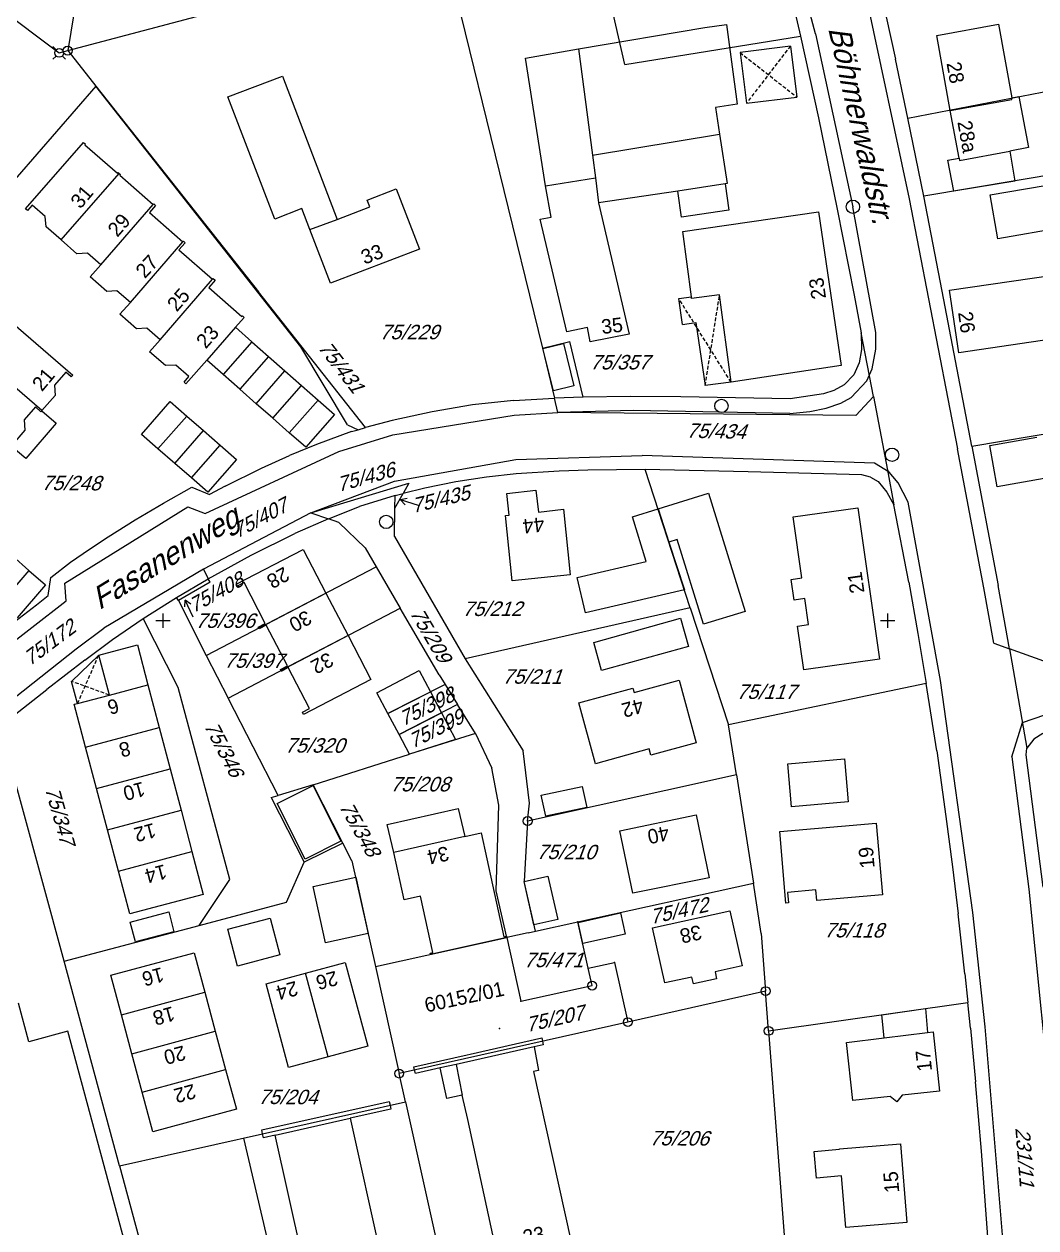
# Model space of a CAD drawing. Extents: x 4459737 to 4461180, y 5304018 to 5304640.
# Drawn here: x 4460380.8 to 4460520.4, y 5304216.2 to 5304382.3 of the extents above; entities that cross this region are included whole.
import ezdxf

# ---------------------------------------------------------------- set-up
doc = ezdxf.new("R2010")
doc.units = 0
doc.header["$MEASUREMENT"] = 0
doc.linetypes.add('DASHED', pattern=[0.75, 0.5, -0.25])
for name, color, linetype in [('1', 7, 'CONTINUOUS'), ('10', 7, 'CONTINUOUS'), ('14', 7, 'CONTINUOUS'), ('15', 7, 'CONTINUOUS'), ('3', 7, 'CONTINUOUS'), ('4', 7, 'CONTINUOUS'), ('5', 7, 'CONTINUOUS'), ('6', 7, 'CONTINUOUS'), ('7', 7, 'CONTINUOUS')]:
    doc.layers.add(name, color=color, linetype=linetype)
doc.styles.add('txt', font='TXT', dxfattribs={"height": 0.2})

# ---------------------------------------------------------------- blocks, each defined once
blk = doc.blocks.new('3')
at = {"layer": '1', "color": 2, "linetype": 'CONTINUOUS'}
blk.add_circle((0, 0), 0.917, dxfattribs=at)
blk = doc.blocks.new('10')
at = {"layer": '1', "color": 2, "linetype": 'CONTINUOUS'}
blk.add_circle((0, 0), 0.61, dxfattribs=at)
blk = doc.blocks.new('400')
at = {"layer": '15', "color": 7, "linetype": 'CONTINUOUS'}
for p, q in [((-1, 0), (0, 0)), ((0, 0), (0, 1)), ((0, 0), (1, 0)), ((0, -1), (0, 0))]:
    blk.add_line(p, q, dxfattribs=at)
blk = doc.blocks.new('60')
at = {"layer": '4', "color": 2, "linetype": 'CONTINUOUS'}
for p in [(-2.599995, 0), (-0.799999, 0.449999), (-0.799999, -0.449999)]:
    blk.add_line(p, (0, 0), dxfattribs=at)
blk = doc.blocks.new('30')
at = {"layer": '1', "color": 2, "linetype": 'CONTINUOUS'}
for p, q in [((-0.86267, 0.86267), (-0.431335, 0.431335)), ((0.431335, 0.431335), (0.86267, 0.86267)), ((-0.86267, -0.86267), (-0.431335, -0.431335)), ((0.431335, -0.431335), (0.86267, -0.86267))]:
    blk.add_line(p, q, dxfattribs=at)
blk.add_circle((0, 0), 0.61, dxfattribs=at)

msp = doc.modelspace()

# ---------------------------------------------------------------- linework, layer by layer
at = {"layer": '1', "color": 2, "linetype": 'CONTINUOUS'}
for p in [(4460481.46, 5304263.77), (4460457.25, 5304258.43), (4460447.43, 5304256.26), (4460462.3, 5304252.84), (4460458.68, 5304252.04), (4460449.39, 5304247.48)]:
    msp.add_point(p, dxfattribs=at)
at = {"layer": '10', "color": 30, "linetype": 'CONTINUOUS'}
for p, q in [((4460490.01, 5304380.95), (4460483.01, 5304408.08)), ((4460496.26, 5304389.61), (4460502.97, 5304358.19)), ((4460490.01, 5304380.95), (4460495.19, 5304357.1)), ((4460498.34, 5304339.74), (4460495.19, 5304357.1)), ((4460502.97, 5304358.19), (4460509.64, 5304323.7)), ((4460498.37, 5304337.45), (4460498.34, 5304339.74)), ((4460497.86, 5304334.72), (4460498.37, 5304337.45)), ((4460497.1, 5304333.08), (4460497.86, 5304334.72)), ((4460494.95, 5304330.78), (4460497.1, 5304333.08)), ((4460493.54, 5304330), (4460494.95, 5304330.78)), ((4460464.86, 5304328.98), (4460454.48, 5304328.72)), ((4460486.51, 5304328.59), (4460464.86, 5304328.98)), ((4460486.51, 5304328.59), (4460489.27, 5304328.87)), ((4460489.27, 5304328.87), (4460491.52, 5304329.33)), ((4460491.52, 5304329.33), (4460493.54, 5304330)), ((4460431.71, 5304325.63), (4460448.43, 5304328.36)), ((4460448.43, 5304328.36), (4460454.48, 5304328.72)), ((4460424.25, 5304323.31), (4460431.71, 5304325.63)), ((4460405.82, 5304314.79), (4460424.25, 5304323.31)), ((4460431.96, 5304319.25), (4460448.66, 5304322.23)), ((4460448.66, 5304322.23), (4460466.12, 5304322.8)), ((4460498.15, 5304321.71), (4460466.12, 5304322.8)), ((4460513.27, 5304304.51), (4460509.64, 5304323.7)), ((4460500.19, 5304320.46), (4460498.15, 5304321.71)), ((4460500.19, 5304320.46), (4460499.95, 5304320.75)), ((4460501.42, 5304319.01), (4460499.95, 5304320.75)), ((4460420.38, 5304314.88), (4460431.96, 5304319.25)), ((4460502.82, 5304316.33), (4460501.42, 5304319.01)), ((4460386.47, 5304305.18), (4460403.43, 5304315.7)), ((4460403.43, 5304315.7), (4460405.82, 5304314.79)), ((4460507.27, 5304291.73), (4460502.82, 5304316.33)), ((4460405.59, 5304307.1), (4460391.85, 5304298.97)), ((4460386.62, 5304302.74), (4460386.47, 5304305.18)), ((4460514.64, 5304296.87), (4460513.27, 5304304.51)), ((4460368.65, 5304288.78), (4460386.62, 5304302.74)), ((4460388.01, 5304296.12), (4460391.85, 5304298.97)), ((4460377.07, 5304287.46), (4460388.01, 5304296.12)), ((4460514.64, 5304296.87), (4460516.81, 5304296.09)), ((4460511.76, 5304259.73), (4460507.27, 5304291.73)), ((4460518.58, 5304285.93), (4460523.29, 5304287.53)), ((4460517.11, 5304281.21), (4460518.58, 5304285.93)), ((4460517.11, 5304281.21), (4460519.48, 5304262.94)), ((4460519.48, 5304262.94), (4460522.93, 5304228.65)), ((4460513.43, 5304243.95), (4460511.76, 5304259.73)), ((4460381.47, 5304241.9), (4460380.04, 5304247.21)), ((4460386.87, 5304243.36), (4460381.47, 5304241.9)), ((4460397.96, 5304202.15), (4460386.87, 5304243.36)), ((4460516.26, 5304209.98), (4460513.43, 5304243.95)), ((4460418.69, 5304196.57), (4460411.13, 5304228.61))]:
    msp.add_line(p, q, dxfattribs=at)
at = {"layer": '3', "color": 7, "linetype": 'CONTINUOUS'}
for p, q in [((4460463.73, 5304376.71), (4460458.89, 5304397.77)), ((4460484.45, 5304395.54), (4460487.97, 5304380.62)), ((4460364.11, 5304394.49), (4460385.68, 5304378.33)), ((4460389.48, 5304394.47), (4460386.85, 5304378.64)), ((4460438.91, 5304392.46), (4460452.34, 5304337.58)), ((4460386.85, 5304378.64), (4460406.2, 5304383.78)), ((4460499.76, 5304383.31), (4460501.09, 5304377.45)), ((4460463.73, 5304376.71), (4460487.97, 5304380.62)), ((4460487.97, 5304380.62), (4460490.46, 5304369.36)), ((4460385.68, 5304378.33), (4460386.85, 5304378.64)), ((4460386.85, 5304378.64), (4460390.72, 5304373.72)), ((4460502.78, 5304369.34), (4460501.09, 5304377.45)), ((4460390.72, 5304373.72), (4460366.8, 5304346.19)), ((4460419.03, 5304337.77), (4460390.72, 5304373.72)), ((4460390.72, 5304373.72), (4460413.16, 5304345.35)), ((4460502.78, 5304369.34), (4460525.1, 5304373.65)), ((4460490.46, 5304369.36), (4460493.03, 5304356.77)), ((4460504.98, 5304358.54), (4460502.78, 5304369.34)), ((4460545.61, 5304365.38), (4460504.98, 5304358.54)), ((4460507.52, 5304345.46), (4460504.98, 5304358.54)), ((4460493.03, 5304356.77), (4460495.36, 5304344.89)), ((4460511.61, 5304324.08), (4460507.52, 5304345.46)), ((4460427.95, 5304326.62), (4460413.16, 5304345.35)), ((4460495.36, 5304344.89), (4460496.35, 5304339.71)), ((4460496.35, 5304339.71), (4460496.38, 5304337.42)), ((4460498.04, 5304330.9), (4460496.35, 5304339.71)), ((4460425.47, 5304327.02), (4460419.03, 5304337.77)), ((4460452.34, 5304337.58), (4460456.13, 5304338.53)), ((4460452.34, 5304337.58), (4460454.03, 5304330.68)), ((4460457.99, 5304330.84), (4460456.13, 5304338.53)), ((4460496.38, 5304337.42), (4460496.06, 5304335.56)), ((4460496.06, 5304335.56), (4460495.3, 5304333.92)), ((4460495.3, 5304333.92), (4460493.98, 5304332.54)), ((4460493.98, 5304332.54), (4460492.57, 5304331.76)), ((4460448.35, 5304330.36), (4460454.03, 5304330.68)), ((4460457.99, 5304330.84), (4460454.03, 5304330.68)), ((4460454.48, 5304328.72), (4460454.03, 5304330.68)), ((4460464.46, 5304330.93), (4460457.99, 5304330.84)), ((4460471.47, 5304330.87), (4460464.46, 5304330.93)), ((4460486.55, 5304330.59), (4460471.47, 5304330.87)), ((4460491.12, 5304331.3), (4460486.55, 5304330.59)), ((4460492.57, 5304331.76), (4460491.12, 5304331.3)), ((4460498.04, 5304330.9), (4460495.58, 5304328.32)), ((4460498.04, 5304330.9), (4460499.95, 5304320.75)), ((4460511.61, 5304324.08), (4460550.44, 5304330.54)), ((4460437.14, 5304328.82), (4460431.63, 5304327.63)), ((4460442.72, 5304329.77), (4460437.14, 5304328.82)), ((4460448.35, 5304330.36), (4460442.72, 5304329.77)), ((4460431.63, 5304327.63), (4460427.95, 5304326.62)), ((4460495.58, 5304328.32), (4460454.48, 5304328.72)), ((4460426.03, 5304326.1), (4460421.16, 5304324.32)), ((4460425.47, 5304327.02), (4460426.92, 5304326.34)), ((4460426.03, 5304326.1), (4460426.92, 5304326.34)), ((4460426.92, 5304326.34), (4460427.95, 5304326.62)), ((4460421.16, 5304324.32), (4460417.45, 5304322.76)), ((4460511.61, 5304324.08), (4460515.24, 5304304.86)), ((4460413.57, 5304321.01), (4460417.45, 5304322.76)), ((4460408.57, 5304318.54), (4460413.57, 5304321.01)), ((4460454.68, 5304320.61), (4460448.74, 5304320.23)), ((4460458.61, 5304320.74), (4460454.68, 5304320.61)), ((4460466.52, 5304320.85), (4460458.61, 5304320.74)), ((4460472.75, 5304301.78), (4460466.52, 5304320.85)), ((4460480.73, 5304320.54), (4460466.52, 5304320.85)), ((4460496.44, 5304320.12), (4460480.73, 5304320.54)), ((4460499.95, 5304320.75), (4460500.86, 5304315.96)), ((4460420.38, 5304314.88), (4460433.94, 5304318.97)), ((4460433.94, 5304318.97), (4460433.12, 5304317.52)), ((4460440.39, 5304319.16), (4460436.13, 5304318.27)), ((4460444.62, 5304319.81), (4460440.39, 5304319.16)), ((4460448.74, 5304320.23), (4460444.62, 5304319.81)), ((4460497.61, 5304319.79), (4460496.44, 5304320.12)), ((4460497.61, 5304319.79), (4460498.66, 5304319.17)), ((4460498.66, 5304319.17), (4460499.89, 5304317.72)), ((4460400.08, 5304316.19), (4460403.97, 5304318.42)), ((4460403.97, 5304318.42), (4460406.42, 5304317.42)), ((4460408.57, 5304318.54), (4460406.42, 5304317.42)), ((4460432.04, 5304317.25), (4460427.1, 5304315.73)), ((4460431.99, 5304315.52), (4460433.12, 5304317.52)), ((4460431.99, 5304315.52), (4460432.04, 5304317.25)), ((4460432.04, 5304317.25), (4460433.12, 5304317.52)), ((4460436.13, 5304318.27), (4460433.12, 5304317.52)), ((4460499.89, 5304317.72), (4460500.86, 5304315.96)), ((4460396.18, 5304313.9), (4460400.08, 5304316.19)), ((4460422.85, 5304314.04), (4460427.1, 5304315.73)), ((4460431.93, 5304311.61), (4460431.99, 5304315.52)), ((4460502.89, 5304305.32), (4460500.86, 5304315.96)), ((4460392.43, 5304311.58), (4460396.18, 5304313.9)), ((4460420.38, 5304314.88), (4460405.59, 5304307.1)), ((4460422.85, 5304314.04), (4460418.17, 5304312)), ((4460420.38, 5304314.88), (4460422.85, 5304314.04)), ((4460424.28, 5304313.54), (4460422.85, 5304314.04)), ((4460427.88, 5304310.06), (4460424.28, 5304313.54)), ((4460389.84, 5304309.85), (4460392.43, 5304311.58)), ((4460412.18, 5304309.04), (4460418.17, 5304312)), ((4460431.93, 5304311.61), (4460441.67, 5304294.71)), ((4460387.23, 5304308.04), (4460389.84, 5304309.85)), ((4460406.22, 5304305.78), (4460412.18, 5304309.04)), ((4460427.88, 5304310.06), (4460429.41, 5304307.43)), ((4460384.54, 5304305.96), (4460387.23, 5304308.04)), ((4460405.97, 5304295.19), (4460429.41, 5304307.43)), ((4460429.41, 5304307.43), (4460432.73, 5304301.72)), ((4460384.16, 5304303.46), (4460384.54, 5304305.96)), ((4460401.87, 5304303.21), (4460406.22, 5304305.78)), ((4460405.59, 5304307.1), (4460406.22, 5304305.78)), ((4460406.5, 5304305.32), (4460406.22, 5304305.78)), ((4460406.5, 5304305.32), (4460402.16, 5304302.79)), ((4460502.89, 5304305.32), (4460504.16, 5304298.24)), ((4460516.81, 5304296.09), (4460515.24, 5304304.86)), ((4460382.54, 5304302.16), (4460384.16, 5304303.46)), ((4460397.25, 5304300.27), (4460401.87, 5304303.21)), ((4460402.16, 5304302.79), (4460401.87, 5304303.21)), ((4460402.16, 5304302.79), (4460405.97, 5304295.19)), ((4460376.98, 5304297.9), (4460382.54, 5304302.16)), ((4460408.99, 5304289.3), (4460432.73, 5304301.72)), ((4460438.09, 5304292.5), (4460432.73, 5304301.72)), ((4460472.75, 5304301.78), (4460441.67, 5304294.71)), ((4460472.75, 5304301.78), (4460478.02, 5304285.64)), ((4460393.04, 5304297.37), (4460397.25, 5304300.27)), ((4460402.1, 5304290.78), (4460397.25, 5304300.27)), ((4460389.2, 5304294.52), (4460393.04, 5304297.37)), ((4460504.16, 5304298.24), (4460505.31, 5304291.32)), ((4460523.32, 5304293.76), (4460516.81, 5304296.09)), ((4460516.81, 5304296.09), (4460519.2, 5304282.38)), ((4460389.2, 5304294.52), (4460383.98, 5304290.49)), ((4460405.97, 5304295.19), (4460408.99, 5304289.3)), ((4460441.67, 5304294.71), (4460449.69, 5304282.03)), ((4460438.09, 5304292.5), (4460438.91, 5304291.19)), ((4460409.23, 5304264.26), (4460402.1, 5304290.78)), ((4460438.91, 5304291.19), (4460431.01, 5304287.16)), ((4460438.91, 5304291.19), (4460440.65, 5304288.41)), ((4460505.31, 5304291.32), (4460478.02, 5304285.64)), ((4460506.75, 5304282.04), (4460505.31, 5304291.32)), ((4460377.52, 5304285.44), (4460383.98, 5304290.49)), ((4460415.87, 5304275.87), (4460408.99, 5304289.3)), ((4460440.65, 5304288.41), (4460432.57, 5304284.28)), ((4460443.13, 5304284.44), (4460440.65, 5304288.41)), ((4460432.57, 5304284.28), (4460431.01, 5304287.16)), ((4460479.12, 5304278.7), (4460478.02, 5304285.64)), ((4460386.38, 5304253.03), (4460377.52, 5304285.44)), ((4460434.02, 5304281.58), (4460432.57, 5304284.28)), ((4460443.13, 5304284.44), (4460434.02, 5304281.58)), ((4460443.13, 5304284.44), (4460445.38, 5304279.62)), ((4460521.41, 5304284.44), (4460520.16, 5304283.62)), ((4460519.09, 5304281.47), (4460519.2, 5304282.38)), ((4460520.16, 5304283.62), (4460519.2, 5304282.38)), ((4460420.74, 5304277.34), (4460434.02, 5304281.58)), ((4460450.56, 5304274.8), (4460449.69, 5304282.03)), ((4460506.75, 5304282.04), (4460508.01, 5304272.97)), ((4460521.46, 5304263.2), (4460519.09, 5304281.47)), ((4460446.35, 5304274.55), (4460445.38, 5304279.62)), ((4460420.74, 5304277.34), (4460415.87, 5304275.87)), ((4460424.83, 5304269.27), (4460420.74, 5304277.34)), ((4460479.12, 5304278.7), (4460450.31, 5304272.34)), ((4460479.12, 5304278.7), (4460481.46, 5304263.77)), ((4460414.92, 5304275.59), (4460415.87, 5304275.87)), ((4460414.92, 5304275.59), (4460419.47, 5304266.66)), ((4460445.99, 5304262.7), (4460446.35, 5304274.55)), ((4460450.31, 5304272.34), (4460450.56, 5304274.8)), ((4460450.31, 5304272.34), (4460449.83, 5304263.99)), ((4460508.01, 5304272.97), (4460508.92, 5304266.04)), ((4460424.83, 5304269.27), (4460419.47, 5304266.66)), ((4460426.06, 5304266.87), (4460424.83, 5304269.27)), ((4460417.04, 5304261.14), (4460419.47, 5304266.66)), ((4460426.06, 5304266.87), (4460429.31, 5304252.26)), ((4460508.92, 5304266.04), (4460509.71, 5304259.53)), ((4460404.98, 5304257.94), (4460409.23, 5304264.26)), ((4460451.39, 5304257.13), (4460449.83, 5304263.99)), ((4460447.43, 5304256.26), (4460445.99, 5304262.7)), ((4460457.25, 5304258.43), (4460481.46, 5304263.77)), ((4460482.55, 5304256.85), (4460481.46, 5304263.77)), ((4460404.98, 5304257.94), (4460417.04, 5304261.14)), ((4460510.65, 5304251.24), (4460509.71, 5304259.53)), ((4460386.38, 5304253.03), (4460404.98, 5304257.94)), ((4460451.39, 5304257.13), (4460457.25, 5304258.43)), ((4460458.68, 5304252.04), (4460457.25, 5304258.43)), ((4460429.31, 5304252.26), (4460447.43, 5304256.26)), ((4460450.39, 5304256.92), (4460447.43, 5304256.26)), ((4460447.43, 5304256.26), (4460449.39, 5304247.48)), ((4460450.39, 5304256.92), (4460451.39, 5304257.13)), ((4460482.55, 5304256.85), (4460483.15, 5304248.88)), ((4460394.01, 5304224.77), (4460386.38, 5304253.03)), ((4460458.68, 5304252.04), (4460462.3, 5304252.84)), ((4460462.3, 5304252.84), (4460464.14, 5304244.6)), ((4460429.31, 5304252.26), (4460432.59, 5304237.5)), ((4460459.22, 5304249.64), (4460458.68, 5304252.04)), ((4460510.65, 5304251.24), (4460511.05, 5304247.31)), ((4460449.39, 5304247.48), (4460459.22, 5304249.64)), ((4460483.15, 5304248.88), (4460464.14, 5304244.6)), ((4460483.56, 5304243.39), (4460483.15, 5304248.88)), ((4460483.56, 5304243.39), (4460511.05, 5304247.31)), ((4460511.41, 5304243.77), (4460511.05, 5304247.31)), ((4460464.14, 5304244.6), (4460432.59, 5304237.5)), ((4460483.56, 5304243.39), (4460485.88, 5304212.8)), ((4460511.41, 5304243.77), (4460512.12, 5304236.36)), ((4460433.45, 5304233.61), (4460432.59, 5304237.5)), ((4460512.92, 5304226.79), (4460512.12, 5304236.36)), ((4460394.01, 5304224.77), (4460433.45, 5304233.61)), ((4460433.45, 5304233.61), (4460440.98, 5304199.72)), ((4460514.17, 5304209.82), (4460512.92, 5304226.79)), ((4460394.01, 5304224.77), (4460402.74, 5304192.23))]:
    msp.add_line(p, q, dxfattribs=at)
at = {"layer": '5', "color": 1, "linetype": 'CONTINUOUS'}
for p, q in [((4460474.77, 5304381.85), (4460477.73, 5304382.26)), ((4460477.73, 5304382.26), (4460479.24, 5304371.27)), ((4460506.75, 5304380.75), (4460515.28, 5304382.29)), ((4460515.28, 5304382.29), (4460517.11, 5304372.11)), ((4460457.31, 5304378.87), (4460474.77, 5304381.85)), ((4460508.61, 5304370.39), (4460506.75, 5304380.75)), ((4460450, 5304377.62), (4460457.31, 5304378.87)), ((4460457.31, 5304378.87), (4460459.24, 5304364.2)), ((4460452.76, 5304359.99), (4460450, 5304377.62)), ((4460408.96, 5304372.25), (4460416.47, 5304375.12)), ((4460416.47, 5304375.12), (4460424.01, 5304355.36)), ((4460415.42, 5304355.41), (4460408.96, 5304372.25)), ((4460517.11, 5304372.11), (4460518.08, 5304372.3)), ((4460517.14, 5304371.92), (4460517.11, 5304372.11)), ((4460518.08, 5304372.3), (4460519.42, 5304365.28)), ((4460479.24, 5304371.27), (4460476.22, 5304370.81)), ((4460476.22, 5304370.81), (4460476.78, 5304367.13)), ((4460508.61, 5304370.39), (4460517.14, 5304371.92)), ((4460509.86, 5304363.82), (4460508.61, 5304370.39)), ((4460459.24, 5304364.2), (4460476.78, 5304367.13)), ((4460476.78, 5304367.13), (4460477.82, 5304360.31)), ((4460381.04, 5304356.81), (4460389.04, 5304365.98)), ((4460389.04, 5304365.98), (4460389.3, 5304365.75)), ((4460389.3, 5304365.75), (4460389.22, 5304365.66)), ((4460389.22, 5304365.66), (4460393.72, 5304361.73)), ((4460459.24, 5304364.2), (4460459.66, 5304361.07)), ((4460508.3, 5304363.53), (4460509.86, 5304363.82)), ((4460509.86, 5304363.82), (4460509.92, 5304363.48)), ((4460509.92, 5304363.48), (4460516.83, 5304364.79)), ((4460519.42, 5304365.28), (4460516.83, 5304364.79)), ((4460516.83, 5304364.79), (4460517.53, 5304360.65)), ((4460509.11, 5304359.23), (4460508.3, 5304363.53)), ((4460514.13, 5304358.74), (4460533.17, 5304362.01)), ((4460385.94, 5304352.52), (4460393.96, 5304361.68)), ((4460393.72, 5304361.73), (4460393.8, 5304361.82)), ((4460393.8, 5304361.82), (4460393.96, 5304361.68)), ((4460393.96, 5304361.68), (4460394.12, 5304361.54)), ((4460394.12, 5304361.54), (4460394.04, 5304361.45)), ((4460394.04, 5304361.45), (4460398.65, 5304357.42)), ((4460452.76, 5304359.99), (4460459.66, 5304361.07)), ((4460459.66, 5304361.07), (4460460.11, 5304357.62)), ((4460517.53, 5304360.65), (4460509.11, 5304359.23)), ((4460428.16, 5304358.02), (4460432.18, 5304359.56)), ((4460432.18, 5304359.56), (4460435.37, 5304351.23)), ((4460453.55, 5304355.67), (4460452.76, 5304359.99)), ((4460471.04, 5304359.26), (4460460.11, 5304357.62)), ((4460477.56, 5304360.25), (4460471.04, 5304359.26)), ((4460471.56, 5304355.68), (4460471.04, 5304359.26)), ((4460477.82, 5304360.31), (4460477.56, 5304360.25)), ((4460477.56, 5304360.25), (4460478.08, 5304356.63)), ((4460515.18, 5304352.68), (4460514.13, 5304358.74)), ((4460381.95, 5304357.34), (4460381.3, 5304356.59)), ((4460383.76, 5304355.76), (4460381.95, 5304357.34)), ((4460391.4, 5304349.08), (4460398.65, 5304357.42)), ((4460398.98, 5304357.29), (4460398.12, 5304356.3)), ((4460398.65, 5304357.42), (4460398.73, 5304357.51)), ((4460398.73, 5304357.51), (4460398.98, 5304357.29)), ((4460424.01, 5304355.36), (4460428.52, 5304357.08)), ((4460428.52, 5304357.08), (4460428.16, 5304358.02)), ((4460460.11, 5304357.62), (4460464.34, 5304339.54)), ((4460381.3, 5304356.59), (4460381.04, 5304356.81)), ((4460383.86, 5304354.33), (4460383.76, 5304355.76)), ((4460398.12, 5304356.3), (4460402.73, 5304352.28)), ((4460419.16, 5304356.84), (4460415.42, 5304355.41)), ((4460420.26, 5304353.97), (4460419.16, 5304356.84)), ((4460420.26, 5304353.97), (4460424.01, 5304355.36)), ((4460452.06, 5304355.4), (4460453.55, 5304355.67)), ((4460455.7, 5304339.85), (4460452.06, 5304355.4)), ((4460478.08, 5304356.63), (4460471.56, 5304355.68)), ((4460471.72, 5304353.69), (4460490.44, 5304356.42)), ((4460490.44, 5304356.42), (4460493.58, 5304335.21)), ((4460385.94, 5304352.52), (4460383.86, 5304354.33)), ((4460423.12, 5304346.55), (4460420.26, 5304353.97)), ((4460472.91, 5304344.65), (4460471.72, 5304353.69)), ((4460527.82, 5304354.86), (4460515.18, 5304352.68)), ((4460388.13, 5304350.61), (4460385.94, 5304352.52)), ((4460395.5, 5304343.91), (4460402.73, 5304352.28)), ((4460403.07, 5304352.14), (4460402.2, 5304351.14)), ((4460402.73, 5304352.28), (4460402.81, 5304352.37)), ((4460402.81, 5304352.37), (4460403.07, 5304352.14)), ((4460389.58, 5304350.68), (4460388.13, 5304350.61)), ((4460391.4, 5304349.08), (4460389.58, 5304350.68)), ((4460402.2, 5304351.14), (4460406.85, 5304347.09)), ((4460435.37, 5304351.23), (4460423.12, 5304346.55)), ((4460389.95, 5304347.42), (4460391.4, 5304349.08)), ((4460392.23, 5304345.42), (4460389.95, 5304347.42)), ((4460399.6, 5304338.76), (4460406.85, 5304347.09)), ((4460406.85, 5304347.09), (4460406.93, 5304347.18)), ((4460406.93, 5304347.18), (4460407.19, 5304346.95)), ((4460508.54, 5304345.61), (4460522.79, 5304347.66)), ((4460393.65, 5304345.51), (4460392.23, 5304345.42)), ((4460395.5, 5304343.91), (4460393.65, 5304345.51)), ((4460407.19, 5304346.95), (4460406.32, 5304345.96)), ((4460406.32, 5304345.96), (4460410.88, 5304341.97)), ((4460509.81, 5304336.94), (4460508.54, 5304345.61)), ((4460394.05, 5304342.26), (4460395.5, 5304343.91)), ((4460472.94, 5304344.45), (4460472.91, 5304344.65)), ((4460476.8, 5304344.96), (4460472.94, 5304344.45)), ((4460478.38, 5304332.89), (4460476.8, 5304344.96)), ((4460396.35, 5304340.26), (4460394.05, 5304342.26)), ((4460410.88, 5304341.97), (4460410.96, 5304342.06)), ((4460410.96, 5304342.06), (4460411.21, 5304341.84)), ((4460378.35, 5304341.83), (4460387.54, 5304333.88)), ((4460410, 5304340.47), (4460406.03, 5304335.95)), ((4460411.21, 5304341.84), (4460410, 5304340.47)), ((4460410, 5304340.47), (4460412.27, 5304338.46)), ((4460458.55, 5304340.42), (4460455.7, 5304339.85)), ((4460458.94, 5304338.45), (4460458.55, 5304340.42)), ((4460397.79, 5304340.33), (4460396.35, 5304340.26)), ((4460399.6, 5304338.76), (4460397.79, 5304340.33)), ((4460398.15, 5304337.1), (4460399.6, 5304338.76)), ((4460464.34, 5304339.54), (4460458.94, 5304338.45)), ((4460530.34, 5304339.96), (4460509.81, 5304336.94)), ((4460400.33, 5304335.18), (4460398.15, 5304337.1)), ((4460412.27, 5304338.46), (4460408.31, 5304333.94)), ((4460412.27, 5304338.46), (4460414.55, 5304336.45)), ((4460452.43, 5304337.52), (4460455.26, 5304338.22)), ((4460453.86, 5304331.69), (4460452.43, 5304337.52)), ((4460455.26, 5304338.22), (4460456.7, 5304332.39)), ((4460383.29, 5304328.98), (4460374.08, 5304336.91)), ((4460406.03, 5304335.95), (4460403.16, 5304332.69)), ((4460408.31, 5304333.94), (4460406.03, 5304335.95)), ((4460414.55, 5304336.45), (4460410.59, 5304331.93)), ((4460414.55, 5304336.45), (4460416.82, 5304334.45)), ((4460386.57, 5304334.29), (4460385.02, 5304332.5)), ((4460387.32, 5304333.63), (4460386.57, 5304334.29)), ((4460387.54, 5304333.88), (4460387.32, 5304333.63)), ((4460401.77, 5304335.25), (4460400.33, 5304335.18)), ((4460403.56, 5304333.67), (4460401.77, 5304335.25)), ((4460410.59, 5304331.93), (4460408.31, 5304333.94)), ((4460412.86, 5304329.93), (4460416.82, 5304334.45)), ((4460416.82, 5304334.45), (4460419.1, 5304332.43)), ((4460493.58, 5304335.21), (4460478.38, 5304332.89)), ((4460385.02, 5304332.5), (4460385.1, 5304331.08)), ((4460402.9, 5304332.91), (4460403.56, 5304333.67)), ((4460403.16, 5304332.69), (4460402.9, 5304332.91)), ((4460415.14, 5304327.93), (4460419.1, 5304332.43)), ((4460419.1, 5304332.43), (4460421.39, 5304330.41)), ((4460456.7, 5304332.39), (4460453.86, 5304331.69)), ((4460385.1, 5304331.08), (4460383.29, 5304328.98)), ((4460412.86, 5304329.93), (4460410.59, 5304331.93)), ((4460382.39, 5304329.48), (4460380.85, 5304327.69)), ((4460383.15, 5304328.82), (4460382.39, 5304329.48)), ((4460383.26, 5304328.94), (4460383.15, 5304328.82)), ((4460383.29, 5304328.98), (4460383.26, 5304328.94)), ((4460383.26, 5304328.94), (4460385.24, 5304327.24)), ((4460397.02, 5304325.7), (4460400.99, 5304330.21)), ((4460400.99, 5304330.21), (4460403.29, 5304328.2)), ((4460415.14, 5304327.93), (4460412.86, 5304329.93)), ((4460417.42, 5304325.93), (4460421.39, 5304330.41)), ((4460421.39, 5304330.41), (4460423.65, 5304328.42)), ((4460380.85, 5304327.69), (4460380.95, 5304326.26)), ((4460385.24, 5304327.24), (4460381.05, 5304322.37)), ((4460399.3, 5304323.72), (4460403.29, 5304328.2)), ((4460403.29, 5304328.2), (4460405.58, 5304326.21)), ((4460417.42, 5304325.93), (4460415.14, 5304327.93)), ((4460423.65, 5304328.42), (4460419.69, 5304323.92)), ((4460380.95, 5304326.26), (4460379.05, 5304324.08)), ((4460399.3, 5304323.72), (4460397.02, 5304325.7)), ((4460401.62, 5304321.69), (4460405.58, 5304326.21)), ((4460405.58, 5304326.21), (4460407.87, 5304324.22)), ((4460419.69, 5304323.92), (4460417.42, 5304325.93)), ((4460381.05, 5304322.37), (4460379.05, 5304324.08)), ((4460403.92, 5304319.69), (4460407.87, 5304324.22)), ((4460407.87, 5304324.22), (4460410.15, 5304322.24)), ((4460514.08, 5304324.18), (4460520.57, 5304325.32)), ((4460515.09, 5304318.45), (4460514.08, 5304324.18)), ((4460401.62, 5304321.69), (4460399.3, 5304323.72)), ((4460410.15, 5304322.24), (4460406.2, 5304317.71)), ((4460403.92, 5304319.69), (4460401.62, 5304321.69)), ((4460406.2, 5304317.71), (4460403.92, 5304319.69)), ((4460521.58, 5304319.59), (4460515.09, 5304318.45)), ((4460447.42, 5304317.53), (4460451.46, 5304317.98)), ((4460447.75, 5304314.53), (4460447.42, 5304317.53)), ((4460451.46, 5304317.98), (4460451.79, 5304314.98)), ((4460468.3, 5304315.41), (4460475.28, 5304317.57)), ((4460475.28, 5304317.57), (4460480.32, 5304301.27)), ((4460486.94, 5304314.3), (4460495.89, 5304315.58)), ((4460495.89, 5304315.58), (4460498.88, 5304294.69)), ((4460447.25, 5304314.48), (4460447.75, 5304314.53)), ((4460448.18, 5304305.47), (4460447.25, 5304314.48)), ((4460451.79, 5304314.98), (4460455.26, 5304315.36)), ((4460455.26, 5304315.36), (4460456.2, 5304306.3)), ((4460464.79, 5304314.32), (4460468.3, 5304315.41)), ((4460466.65, 5304308.16), (4460464.79, 5304314.32)), ((4460468.3, 5304315.41), (4460469.79, 5304310.83)), ((4460488.15, 5304305.9), (4460486.94, 5304314.3)), ((4460470.94, 5304311.19), (4460469.79, 5304310.83)), ((4460469.79, 5304310.83), (4460471.94, 5304304.26)), ((4460474.6, 5304299.5), (4460470.94, 5304311.19)), ((4460379.21, 5304308.92), (4460381.49, 5304306.93)), ((4460410.08, 5304305.03), (4460419.34, 5304309.82)), ((4460419.34, 5304309.82), (4460422.48, 5304303.8)), ((4460457.16, 5304305.96), (4460466.65, 5304308.16)), ((4460381.49, 5304306.93), (4460377.58, 5304302.37)), ((4460381.49, 5304306.93), (4460383.77, 5304304.93)), ((4460456.2, 5304306.3), (4460448.18, 5304305.47)), ((4460458.31, 5304301.07), (4460457.16, 5304305.96)), ((4460486.66, 5304305.68), (4460488.15, 5304305.9)), ((4460487.07, 5304302.83), (4460486.66, 5304305.68)), ((4460383.77, 5304304.93), (4460379.86, 5304300.38)), ((4460410.23, 5304304.73), (4460410.08, 5304305.03)), ((4460411.2, 5304305.24), (4460410.23, 5304304.73)), ((4460414.11, 5304299.61), (4460411.2, 5304305.24)), ((4460471.94, 5304304.26), (4460458.31, 5304301.07)), ((4460413.21, 5304298.97), (4460422.48, 5304303.8)), ((4460422.48, 5304303.8), (4460425.54, 5304297.94)), ((4460488.55, 5304303.04), (4460487.07, 5304302.83)), ((4460489.07, 5304299.44), (4460488.55, 5304303.04)), ((4460480.32, 5304301.27), (4460474.6, 5304299.5)), ((4460413.14, 5304299.1), (4460414.11, 5304299.61)), ((4460413.21, 5304298.97), (4460413.14, 5304299.1)), ((4460413.27, 5304298.86), (4460413.21, 5304298.97)), ((4460414.24, 5304299.37), (4460413.27, 5304298.86)), ((4460417.16, 5304293.76), (4460414.24, 5304299.37)), ((4460459.43, 5304296.97), (4460471.41, 5304300.32)), ((4460471.41, 5304300.32), (4460472.49, 5304296.44)), ((4460487.54, 5304299.22), (4460489.07, 5304299.44)), ((4460488.4, 5304293.19), (4460487.54, 5304299.22)), ((4460425.54, 5304297.94), (4460416.26, 5304293.11)), ((4460425.54, 5304297.94), (4460428.69, 5304291.87)), ((4460391.13, 5304295.24), (4460396.46, 5304296.65)), ((4460396.46, 5304296.65), (4460397.92, 5304291.14)), ((4460460.5, 5304293.12), (4460459.43, 5304296.97)), ((4460472.49, 5304296.44), (4460460.5, 5304293.12)), ((4460392.6, 5304289.73), (4460391.13, 5304295.24)), ((4460498.88, 5304294.69), (4460488.4, 5304293.19)), ((4460416.19, 5304293.25), (4460417.16, 5304293.76)), ((4460416.26, 5304293.11), (4460416.19, 5304293.25)), ((4460416.32, 5304293), (4460416.26, 5304293.11)), ((4460417.29, 5304293.51), (4460416.32, 5304293)), ((4460420.21, 5304287.86), (4460417.29, 5304293.51)), ((4460429.49, 5304290.05), (4460435.33, 5304293.13)), ((4460435.33, 5304293.13), (4460436.89, 5304290.17)), ((4460392.6, 5304289.73), (4460397.92, 5304291.14)), ((4460397.92, 5304291.14), (4460399.48, 5304285.23)), ((4460428.69, 5304291.87), (4460419.38, 5304287.06)), ((4460457.39, 5304288.67), (4460464.84, 5304290.7)), ((4460464.84, 5304290.7), (4460465.02, 5304290.06)), ((4460465.02, 5304290.06), (4460471.21, 5304291.76)), ((4460471.21, 5304291.76), (4460473.58, 5304283.15)), ((4460388.22, 5304288.57), (4460392.6, 5304289.73)), ((4460431.01, 5304287.16), (4460429.49, 5304290.05)), ((4460431.01, 5304287.16), (4460436.89, 5304290.17)), ((4460436.89, 5304290.17), (4460438.41, 5304287.27)), ((4460387.76, 5304288.45), (4460388.22, 5304288.57)), ((4460389.32, 5304282.55), (4460387.76, 5304288.45)), ((4460419.23, 5304287.36), (4460420.21, 5304287.86)), ((4460419.38, 5304287.06), (4460419.23, 5304287.36)), ((4460432.57, 5304284.28), (4460438.41, 5304287.27)), ((4460438.41, 5304287.27), (4460440.36, 5304283.58)), ((4460459.68, 5304280.26), (4460457.39, 5304288.67)), ((4460389.32, 5304282.55), (4460399.48, 5304285.23)), ((4460399.48, 5304285.23), (4460400.99, 5304279.53)), ((4460390.83, 5304276.84), (4460389.32, 5304282.55)), ((4460440.36, 5304283.58), (4460434.02, 5304281.58)), ((4460467.06, 5304282.29), (4460459.68, 5304280.26)), ((4460467.3, 5304281.42), (4460467.06, 5304282.29)), ((4460473.58, 5304283.15), (4460467.3, 5304281.42)), ((4460486.2, 5304280.24), (4460494.02, 5304280.94)), ((4460494.02, 5304280.94), (4460494.56, 5304275.01)), ((4460390.83, 5304276.84), (4460400.99, 5304279.53)), ((4460400.99, 5304279.53), (4460402.49, 5304273.84)), ((4460486.74, 5304274.3), (4460486.2, 5304280.24)), ((4460392.33, 5304271.15), (4460390.83, 5304276.84)), ((4460415.77, 5304274.78), (4460420.71, 5304277.25)), ((4460420.71, 5304277.25), (4460424.55, 5304269.57)), ((4460452.2, 5304275.91), (4460457.85, 5304277.11)), ((4460452.82, 5304273.02), (4460452.2, 5304275.91)), ((4460457.85, 5304277.11), (4460458.47, 5304274.23)), ((4460419.62, 5304267.1), (4460415.77, 5304274.78)), ((4460430.94, 5304271.85), (4460440.74, 5304274.07)), ((4460440.74, 5304274.07), (4460441.63, 5304270.23)), ((4460458.47, 5304274.23), (4460452.82, 5304273.02)), ((4460494.56, 5304275.01), (4460486.74, 5304274.3)), ((4460392.33, 5304271.15), (4460402.49, 5304273.84)), ((4460402.49, 5304273.84), (4460404, 5304268.13)), ((4460463.01, 5304271), (4460473.56, 5304273.21)), ((4460473.56, 5304273.21), (4460475.38, 5304264.49)), ((4460393.84, 5304265.45), (4460392.33, 5304271.15)), ((4460431.85, 5304268), (4460430.94, 5304271.85)), ((4460441.63, 5304270.23), (4460443.88, 5304270.73)), ((4460443.88, 5304270.73), (4460447.04, 5304256.38)), ((4460464.81, 5304262.41), (4460463.01, 5304271)), ((4460485.1, 5304270.89), (4460498.4, 5304272.04)), ((4460485.96, 5304261.01), (4460485.1, 5304270.89)), ((4460498.4, 5304272.04), (4460499.26, 5304262.15)), ((4460424.55, 5304269.57), (4460419.62, 5304267.1)), ((4460441.63, 5304270.23), (4460431.85, 5304268)), ((4460393.84, 5304265.45), (4460404, 5304268.13)), ((4460404, 5304268.13), (4460405.56, 5304262.23)), ((4460433.29, 5304261.48), (4460431.85, 5304268)), ((4460395.4, 5304259.55), (4460393.84, 5304265.45)), ((4460420.7, 5304263.3), (4460426.59, 5304264.6)), ((4460426.59, 5304264.6), (4460428.3, 5304256.85)), ((4460449.83, 5304263.99), (4460453.12, 5304264.73)), ((4460451.18, 5304258.04), (4460449.83, 5304263.99)), ((4460453.12, 5304264.73), (4460454.46, 5304258.78)), ((4460475.38, 5304264.49), (4460464.81, 5304262.41)), ((4460422.4, 5304255.55), (4460420.7, 5304263.3)), ((4460490.09, 5304262.83), (4460486.16, 5304262.48)), ((4460486.16, 5304262.48), (4460486.29, 5304261.04)), ((4460490.22, 5304261.36), (4460490.09, 5304262.83)), ((4460405.56, 5304262.23), (4460395.4, 5304259.55)), ((4460435.51, 5304261.97), (4460433.29, 5304261.48)), ((4460437.22, 5304254.21), (4460435.51, 5304261.97)), ((4460486.29, 5304261.04), (4460485.96, 5304261.01)), ((4460499.26, 5304262.15), (4460490.22, 5304261.36)), ((4460395.49, 5304258.41), (4460400.8, 5304259.81)), ((4460400.8, 5304259.81), (4460401.51, 5304257.06)), ((4460457.28, 5304258.36), (4460463.13, 5304259.68)), ((4460463.13, 5304259.68), (4460463.79, 5304256.75)), ((4460467.55, 5304257.61), (4460478.21, 5304259.96)), ((4460478.21, 5304259.96), (4460479.9, 5304252.36)), ((4460396.21, 5304255.67), (4460395.49, 5304258.41)), ((4460408.96, 5304257.42), (4460414.8, 5304258.95)), ((4460410.28, 5304252.34), (4460408.96, 5304257.42)), ((4460414.8, 5304258.95), (4460416.14, 5304253.89)), ((4460454.46, 5304258.78), (4460451.18, 5304258.04)), ((4460457.94, 5304255.46), (4460457.28, 5304258.36)), ((4460469.25, 5304250.01), (4460467.55, 5304257.61)), ((4460401.51, 5304257.06), (4460396.21, 5304255.67)), ((4460428.3, 5304256.85), (4460422.4, 5304255.55)), ((4460447.43, 5304256.26), (4460436.91, 5304253.94)), ((4460447.04, 5304256.38), (4460447.39, 5304256.45)), ((4460447.39, 5304256.45), (4460447.43, 5304256.26)), ((4460463.79, 5304256.75), (4460457.94, 5304255.46)), ((4460392.78, 5304251.08), (4460404.3, 5304254.17)), ((4460404.3, 5304254.17), (4460405.77, 5304248.73)), ((4460436.87, 5304254.13), (4460437.22, 5304254.21)), ((4460436.91, 5304253.94), (4460436.87, 5304254.13)), ((4460416.14, 5304253.89), (4460410.28, 5304252.34)), ((4460419.67, 5304251.35), (4460425.14, 5304252.81)), ((4460425.14, 5304252.81), (4460428.24, 5304241.29)), ((4460479.9, 5304252.36), (4460476.17, 5304251.53)), ((4460394.25, 5304245.61), (4460392.78, 5304251.08)), ((4460414.23, 5304249.89), (4460419.67, 5304251.35)), ((4460422.77, 5304239.82), (4460419.67, 5304251.35)), ((4460472.99, 5304250.82), (4460469.25, 5304250.01)), ((4460473.19, 5304249.88), (4460472.99, 5304250.82)), ((4460476.17, 5304251.53), (4460476.38, 5304250.59)), ((4460417.31, 5304238.35), (4460414.23, 5304249.89)), ((4460476.38, 5304250.59), (4460473.19, 5304249.88)), ((4460394.25, 5304245.61), (4460405.77, 5304248.73)), ((4460405.77, 5304248.73), (4460407.21, 5304243.37)), ((4460499.2, 5304245.61), (4460505.19, 5304246.47)), ((4460505.19, 5304246.47), (4460505.5, 5304243.18)), ((4460395.69, 5304240.24), (4460394.25, 5304245.61)), ((4460499.51, 5304242.43), (4460499.2, 5304245.61)), ((4460395.69, 5304240.24), (4460407.21, 5304243.37)), ((4460407.21, 5304243.37), (4460408.64, 5304238.05)), ((4460442.36, 5304240.19), (4460452.25, 5304242.42)), ((4460452.25, 5304242.42), (4460452.36, 5304241.95)), ((4460494.31, 5304241.77), (4460499.51, 5304242.43)), ((4460499.51, 5304242.43), (4460505.5, 5304243.18)), ((4460505.5, 5304243.18), (4460506.25, 5304243.28)), ((4460506.25, 5304243.28), (4460507.13, 5304235.06)), ((4460428.24, 5304241.29), (4460422.77, 5304239.82)), ((4460451.22, 5304241.2), (4460440.43, 5304238.77)), ((4460452.47, 5304241.48), (4460451.22, 5304241.2)), ((4460451.22, 5304241.2), (4460451.82, 5304237.94)), ((4460452.36, 5304241.95), (4460452.47, 5304241.48)), ((4460495.17, 5304233.78), (4460494.31, 5304241.77)), ((4460397.13, 5304234.92), (4460395.69, 5304240.24)), ((4460422.77, 5304239.82), (4460417.31, 5304238.35)), ((4460434.61, 5304238.45), (4460441.97, 5304240.1)), ((4460441.97, 5304240.1), (4460442.36, 5304240.19)), ((4460397.13, 5304234.92), (4460408.64, 5304238.05)), ((4460408.64, 5304238.05), (4460410.12, 5304232.58)), ((4460434.72, 5304237.98), (4460434.61, 5304238.45)), ((4460434.83, 5304237.51), (4460434.72, 5304237.98)), ((4460438.23, 5304238.28), (4460434.83, 5304237.51)), ((4460440.43, 5304238.77), (4460438.23, 5304238.28)), ((4460439.15, 5304234.07), (4460438.23, 5304238.28)), ((4460440.43, 5304238.77), (4460441.3, 5304234.54)), ((4460451.82, 5304237.94), (4460451.12, 5304237.79)), ((4460451.12, 5304237.79), (4460456.29, 5304214.47)), ((4460398.59, 5304229.47), (4460397.13, 5304234.92)), ((4460441.3, 5304234.54), (4460439.15, 5304234.07)), ((4460442.04, 5304231.15), (4460441.3, 5304234.54)), ((4460500.32, 5304234.34), (4460495.17, 5304233.78)), ((4460501.24, 5304233.61), (4460500.32, 5304234.34)), ((4460501.99, 5304234.51), (4460501.24, 5304233.61)), ((4460507.13, 5304235.06), (4460501.99, 5304234.51)), ((4460410.12, 5304232.58), (4460398.59, 5304229.47)), ((4460413.63, 5304229.73), (4460431.21, 5304233.67)), ((4460431.45, 5304232.59), (4460425.82, 5304231.34)), ((4460431.21, 5304233.67), (4460431.33, 5304233.13)), ((4460431.33, 5304233.13), (4460431.45, 5304232.59)), ((4460415.48, 5304229.02), (4460425.82, 5304231.34)), ((4460425.82, 5304231.34), (4460432.21, 5304202.47)), ((4460446.15, 5304212.39), (4460442.04, 5304231.15)), ((4460413.75, 5304229.19), (4460413.63, 5304229.73)), ((4460413.87, 5304228.65), (4460413.75, 5304229.19)), ((4460415.48, 5304229.02), (4460413.87, 5304228.65)), ((4460421.87, 5304200.18), (4460415.48, 5304229.02)), ((4460493.32, 5304227.12), (4460501.75, 5304227.82)), ((4460501.75, 5304227.82), (4460502.65, 5304216.95)), ((4460489.84, 5304226.77), (4460493.32, 5304227.06)), ((4460490.15, 5304223.08), (4460489.84, 5304226.77)), ((4460493.32, 5304227.06), (4460493.32, 5304227.12)), ((4460493.62, 5304223.37), (4460490.15, 5304223.08)), ((4460494.22, 5304216.26), (4460493.62, 5304223.37)), ((4460502.65, 5304216.95), (4460494.22, 5304216.26))]:
    msp.add_line(p, q, dxfattribs=at)
msp.add_point((4460446.42, 5304243.7), dxfattribs=at)
at = {"layer": '6', "color": 1, "linetype": 'CONTINUOUS'}
for p, q in [((4460486.57, 5304379.28), (4460479.62, 5304378.38)), ((4460486.57, 5304379.28), (4460487.46, 5304372.24)), ((4460479.62, 5304378.38), (4460480.49, 5304371.38)), ((4460480.49, 5304371.38), (4460487.46, 5304372.24)), ((4460471.17, 5304344.42), (4460472.91, 5304344.65)), ((4460471.7, 5304340.87), (4460471.17, 5304344.42)), ((4460471.7, 5304340.87), (4460473.51, 5304341.14)), ((4460473.51, 5304341.14), (4460474.81, 5304332.42)), ((4460478.38, 5304332.89), (4460474.81, 5304332.42)), ((4460391.13, 5304295.24), (4460387.36, 5304291.62)), ((4460388.22, 5304288.57), (4460387.36, 5304291.62))]:
    msp.add_line(p, q, dxfattribs=at)
at = {"layer": '6', "color": 1, "linetype": 'DASHED'}
for p, q in [((4460486.57, 5304379.28), (4460480.49, 5304371.38)), ((4460479.62, 5304378.38), (4460487.46, 5304372.24)), ((4460478.38, 5304332.89), (4460471.17, 5304344.42)), ((4460474.81, 5304332.42), (4460476.8, 5304344.96)), ((4460388.22, 5304288.57), (4460391.13, 5304295.24)), ((4460392.6, 5304289.73), (4460387.36, 5304291.62))]:
    msp.add_line(p, q, dxfattribs=at)

# ---------------------------------------------------------------- block references
at = {"layer": '1', "color": 2, "linetype": 'CONTINUOUS'}
for name, p in [('30', (4460385.68, 5304378.33)), ('10', (4460386.85, 5304378.64)), ('10', (4460386.85, 5304378.64)), ('3', (4460495.19, 5304357.1)), ('3', (4460477.05, 5304329.62)), ('3', (4460500.59, 5304322.88)), ('3', (4460430.8, 5304313.62)), ('10', (4460450.31, 5304272.34)), ('10', (4460459.22, 5304249.64)), ('10', (4460459.22, 5304249.64)), ('10', (4460483.15, 5304248.88)), ('10', (4460464.14, 5304244.6)), ('10', (4460464.14, 5304244.6)), ('10', (4460483.56, 5304243.39)), ('10', (4460432.59, 5304237.5)), ('10', (4460432.59, 5304237.5))]:
    msp.add_blockref(name, p, dxfattribs=at)
at = {"layer": '15', "color": 7, "linetype": 'CONTINUOUS'}
for p in [(4460400, 5304300), (4460500, 5304300)]:
    msp.add_blockref('400', p, dxfattribs=at)
at = {"layer": '4', "color": 2, "linetype": 'CONTINUOUS'}
for p, xscale, yscale, rotation in [((4460432.77, 5304316.65), 1.000002, 1.000002, 163.144843), ((4460403.08, 5304302.81), 1.000001, 1.000001, 114.997487)]:
    msp.add_blockref('60', p, dxfattribs=dict(at, xscale=xscale, yscale=yscale, rotation=rotation))

# ---------------------------------------------------------------- texts
at = {"layer": '14', "color": 7, "linetype": 'CONTINUOUS', "style": 'txt', "oblique": 20}
for s, rotation, p in [('B%%246hmerwaldstr.', 282.8583, (4460491.76, 5304381.71)), ('Fasanenweg', 31.4415, (4460391.2, 5304301.4))]:
    msp.add_text(s, height=3, rotation=rotation, dxfattribs=at).set_placement(p)
at = {"layer": '4', "color": 2, "linetype": 'CONTINUOUS', "style": 'txt', "oblique": 20}
for s, p in [('75/229', (4460429.85, 5304338.81)), ('75/357', (4460458.89, 5304334.65)), ('75/212', (4460441.28, 5304300.63)), ('75/396', (4460404.45, 5304298.99)), ('75/208', (4460431.33, 5304276.43)), ('75/471', (4460449.78, 5304252.18))]:
    msp.add_text(s, height=2, dxfattribs=at).set_placement(p)
for s, rotation, p in [('75/431', 307.5696, (4460421.28, 5304337.66)), ('75/434', 358.8804, (4460472.18, 5304325.23)), ('75/436', 15.6402, (4460424.24, 5304317.74)), ('75/248', 359.7003, (4460383.2, 5304318)), ('75/435', 13.671, (4460434.51, 5304314.82)), ('75/407', 28.4697, (4460410.21, 5304311.31)), ('75/408', 29.358, (4460404.18, 5304300.99)), ('75/209', 300.3003, (4460433.99, 5304301.08)), ('75/172', 36.7596, (4460381.61, 5304293.68)), ('75/397', 359.7003, (4460408.4, 5304293.5)), ('75/211', 359.7003, (4460446.8, 5304291.3)), ('75/398', 26.6004, (4460433.11, 5304285.38)), ('75/117', 359.7003, (4460479.1, 5304289.2)), ('75/399', 27.1998, (4460434.43, 5304282.3)), ('75/346', 297.3996, (4460405.6, 5304285.5)), ('75/320', 359.7003, (4460416.8, 5304281.8)), ('75/347', 285.6996, (4460383.7, 5304276.8)), ('75/348', 299.5803, (4460424.23, 5304274.37)), ('75/210', 359.7003, (4460451.5, 5304267.1)), ('75/472', 12.4659, (4460467.36, 5304258.1)), ('75/118', 359.7003, (4460491.2, 5304256.3)), ('75/207', 12.6306, (4460450.23, 5304243.21)), ('75/204', 359.7003, (4460413.1, 5304233.3)), ('75/206', 359.7003, (4460467.1, 5304227.6)), ('231/11', 274.4469, (4460517.6, 5304230))]:
    msp.add_text(s, height=2, rotation=rotation, dxfattribs=at).set_placement(p)
at = {"layer": '7', "color": 1, "linetype": 'CONTINUOUS', "style": 'txt'}
for s, rotation, p in [('28', 280.2321, (4460508.1, 5304376.9)), ('28a', 280.1448, (4460509.6, 5304368.8)), ('31', 49.7808, (4460388.6, 5304356.7)), ('29', 48.9996, (4460393.7, 5304352.8)), ('27', 47.1825, (4460397.5, 5304347.1)), ('33', 20.9556, (4460427.8, 5304349.1)), ('23', 98.4213, (4460491.5, 5304344.5)), ('25', 48.9654, (4460401.9, 5304342.5)), ('26', 277.9092, (4460509.7, 5304342.5)), ('23', 48.5559, (4460405.9, 5304337.4)), ('35', 6.7095, (4460460.59, 5304339.53)), ('21', 50.0796, (4460383.3, 5304331.5)), ('44', 186.2694, (4460452.5, 5304314.3)), ('28', 209.1978, (4460416.7, 5304307.5)), ('21', 98.145, (4460496.8, 5304303.9)), ('30', 208.2348, (4460419.8, 5304301.5)), ('32', 208.2591, (4460422.8, 5304295.7)), ('6', 194.868, (4460393.6, 5304289.3)), ('42', 195.2424, (4460465.98, 5304289.29)), ('8', 194.7771, (4460395.2, 5304283.4)), ('10', 194.8293, (4460397.2, 5304277.8)), ('12', 194.8293, (4460398.7, 5304272.1)), ('40', 191.8098, (4460469.6, 5304271.7)), ('34', 192.4884, (4460439.2, 5304268.9)), ('19', 94.9446, (4460498.2, 5304265.9)), ('14', 194.7771, (4460400.2, 5304266.4)), ('38', 192.4317, (4460474.07, 5304258.02)), ('16', 195.0147, (4460399.8, 5304252.2)), ('26', 194.9445, (4460423.8, 5304251.7)), ('24', 195.0228, (4460418.3, 5304250.3)), ('60152/01', 12.1716, (4460436.33, 5304245.93)), ('18', 195.1542, (4460401.3, 5304246.8)), ('20', 195.2001, (4460402.8, 5304241.4)), ('17', 96.1101, (4460506.12, 5304237.89)), ('22', 195.2127, (4460404.2, 5304236.1)), ('15', 94.734, (4460501.6, 5304221.12)), ('23', 12.1023, (4460449.9, 5304213.9))]:
    msp.add_text(s, height=2, rotation=rotation, dxfattribs=at).set_placement(p)

doc.saveas('drawing.dxf')
